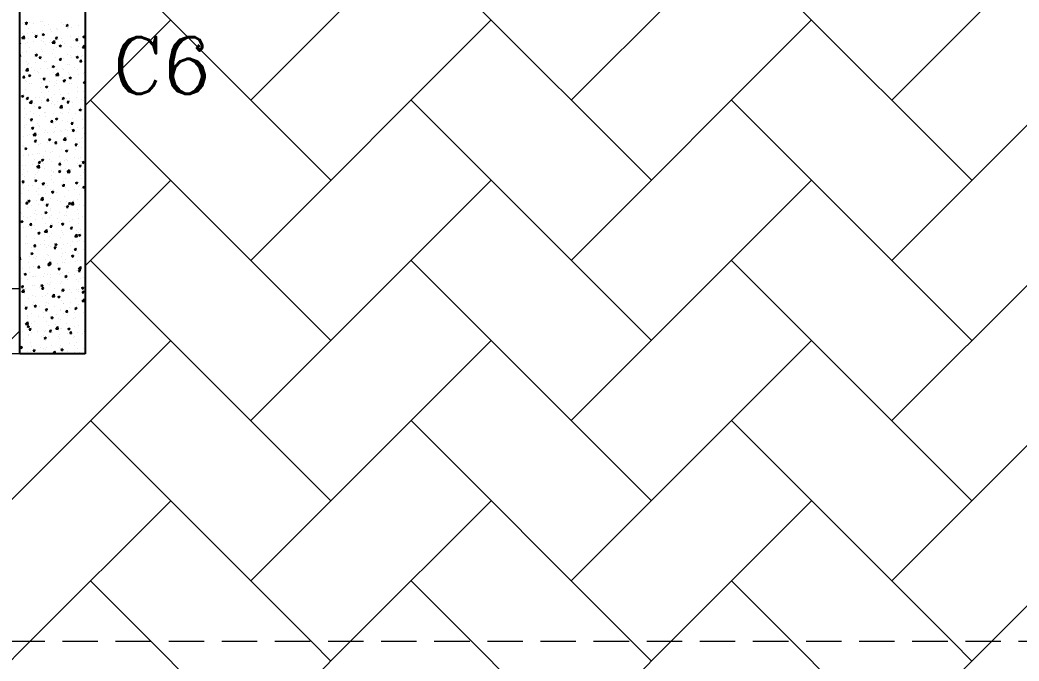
# Model space of a CAD drawing. Header units: millimetres. Extents: x 331487 to 517269, y 198509 to 399936.
# Drawn here: x 404770 to 408297, y 376660 to 378923 of the extents above; entities that cross this region are included whole.
import ezdxf

# ---------------------------------------------------------------- set-up
doc = ezdxf.new("R2010")
doc.units = ezdxf.units.MM
doc.header["$MEASUREMENT"] = 0
doc.linetypes.add('DASHED2', pattern=[0.375, 0.25, -0.125])
doc.layers.add('BEAM', color=1, linetype='Continuous', lineweight=5)
doc.layers.add('COLUMN', color=6, linetype='Continuous')
doc.styles.add('RC', font='romanc.shx', dxfattribs={"height": 200})

msp = doc.modelspace()

# ---------------------------------------------------------------- linework, layer by layer
at = {"layer": 'BEAM', "color": 253, "linetype": 'Continuous', "ltscale": 750}
for p, q in [((405867.7, 378357), (405135.7, 379089)), ((405584.9, 378639.8), (406034.1, 379089)), ((406999.1, 378357), (406267.1, 379089)), ((406716.3, 378639.8), (407165.5, 379089)), ((408130.5, 378357), (407398.4, 379089)), ((407847.6, 378639.8), (408296.8, 379089)), ((405000.1, 378620.7), (405302.1, 378922.7)), ((405584.9, 378074.1), (406433.4, 378922.7)), ((406716.3, 378074.1), (407564.8, 378922.7)), ((407847.6, 378074.1), (408696.2, 378922.7)), ((405867.7, 377791.3), (405019.2, 378639.8)), ((406999.1, 377791.3), (406150.6, 378639.8)), ((408130.5, 377791.3), (407282, 378639.8)), ((405000.1, 378055.1), (405302.1, 378357)), ((405584.9, 377508.5), (406433.4, 378357)), ((406716.3, 377508.5), (407564.8, 378357)), ((407847.6, 377508.5), (408696.2, 378357)), ((405867.7, 377225.6), (405019.2, 378074.1)), ((406999.1, 377225.6), (406150.6, 378074.1)), ((408130.5, 377225.6), (407282, 378074.1)), ((404688.8, 377743.8), (404770.1, 377825.1)), ((404465.1, 376954.4), (405302.1, 377791.3)), ((405584.9, 376942.8), (406433.4, 377791.3)), ((406716.3, 376942.8), (407564.8, 377791.3)), ((407847.6, 376942.8), (408696.2, 377791.3)), ((405799.2, 376728.5), (405019.2, 377508.5)), ((406930.4, 376728.6), (406150.6, 377508.5)), ((408061.6, 376728.8), (407282, 377508.5)), ((404804.8, 376728.3), (405302.1, 377225.6)), ((405936.3, 376728.5), (406433.4, 377225.6)), ((407067.8, 376728.7), (407564.8, 377225.6)), ((408199.4, 376728.8), (408696.2, 377225.6)), ((405233.6, 376728.4), (405019.2, 376942.8)), ((406364.8, 376728.6), (406150.6, 376942.8)), ((407496, 376728.7), (407282, 376942.8)), ((404504.7, 376428.3), (404804.8, 376728.3)), ((405533.6, 376428.4), (405233.6, 376728.4)), ((405636.3, 376428.4), (405936.3, 376728.5)), ((405867.7, 376659.9), (405799.2, 376728.5)), ((406664.8, 376428.6), (406364.8, 376728.6)), ((406767.8, 376428.6), (407067.8, 376728.7)), ((406999.1, 376659.9), (406930.4, 376728.6)), ((407796, 376428.8), (407496, 376728.7)), ((407899.3, 376428.8), (408199.4, 376728.8)), ((408130.5, 376659.9), (408061.6, 376728.8))]:
    msp.add_line(p, q, dxfattribs=at)
at = {"layer": 'BEAM'}
msp.add_line((404770.1, 377974), (400220.1, 377974), dxfattribs=at)
at = {"layer": 'BEAM', "linetype": 'DASHED2', "ltscale": 500}
for p, q in [((404770.1, 377744), (404465.1, 377743.1)), ((411045.1, 376729.2), (404465.1, 376728.3))]:
    msp.add_line(p, q, dxfattribs=at)
at = {"layer": 'COLUMN'}
for p, q in [((404770.1, 377744), (404770.1, 379244)), ((405000.1, 379244), (405000.1, 377744)), ((405000.1, 377744), (404770.1, 377744))]:
    msp.add_line(p, q, dxfattribs=at)
at = {"layer": 'COLUMN', "color": 2, "linetype": 'Continuous'}
for p, q in [((404788.9, 378911.8), (404795.9, 378914.4)), ((404788.9, 378911.8), (404793.9, 378908.4)), ((404793.9, 378908.4), (404795.9, 378914.4)), ((404803.7, 378913.6), (404803.7, 378913.6)), ((404841.5, 378918.6), (404841.5, 378918.6)), ((404850, 378917.1), (404850, 378917.1)), ((404915.3, 378913.7), (404915.3, 378913.7)), ((404778.6, 378910.3), (404778.6, 378910.3)), ((404796.8, 378876.3), (404796.8, 378876.3)), ((404798, 378909.6), (404798, 378909.6)), ((404798.7, 378893.7), (404798.7, 378893.7)), ((404815.2, 378879.1), (404815.2, 378879.1)), ((404818, 378909.9), (404818, 378909.9)), ((404848.8, 378883.8), (404848.8, 378883.8)), ((404857, 378903.7), (404857, 378903.7)), ((404871.4, 378907.6), (404871.4, 378907.6)), ((404878.4, 378887.4), (404878.4, 378887.4)), ((404880.9, 378881.8), (404880.9, 378881.8)), ((404900.1, 378890.9), (404900.1, 378890.9)), ((404903.4, 378890.7), (404903.4, 378890.7)), ((404924.8, 378905.4), (404924.8, 378905.4)), ((404932.6, 378903.7), (404939.7, 378906.4)), ((404932.6, 378903.7), (404937.6, 378900.4)), ((404937.6, 378900.4), (404939.6, 378906.4)), ((404939.2, 378891.8), (404939.2, 378891.8)), ((404941.3, 378895.7), (404941.3, 378895.7)), ((404950.6, 378897.3), (404950.6, 378897.3)), ((404978.1, 378903.1), (404978.1, 378903.1)), ((404997.6, 378901.8), (404997.6, 378901.8)), ((404770.1, 378841.4), (404771.6, 378841.9)), ((404770.1, 378837.5), (404771.6, 378841.9)), ((404777.1, 378858.5), (404784.9, 378866.6)), ((404777.1, 378858.4), (404786, 378857.1)), ((404777.4, 378874.1), (404777.4, 378874.1)), ((404786, 378857.1), (404784.9, 378866.6)), ((404795.6, 378843.1), (404795.6, 378843.1)), ((404798.5, 378858.8), (404798.5, 378858.8)), ((404819.6, 378845.3), (404819.6, 378845.3)), ((404822.6, 378871.8), (404822.6, 378871.8)), ((404823.6, 378863.7), (404828.5, 378869.5)), ((404823.6, 378863.7), (404829.6, 378863.2)), ((404829.6, 378863.2), (404828.5, 378869.5)), ((404847.6, 378850.6), (404847.6, 378850.6)), ((404848.6, 378871.5), (404855.6, 378874.2)), ((404848.6, 378871.5), (404853.6, 378868.1)), ((404851.9, 378856.5), (404851.9, 378856.5)), ((404852.1, 378848), (404852.1, 378848)), ((404853.6, 378868.1), (404855.6, 378874.2)), ((404873, 378843.1), (404873, 378843.1)), ((404877.1, 378851.3), (404877.1, 378851.3)), ((404883.8, 378841.9), (404892.7, 378840.5)), ((404883.9, 378841.9), (404891.6, 378850)), ((404892.7, 378840.5), (404891.6, 378850)), ((404895.4, 378857.4), (404900.2, 378863.2)), ((404895.4, 378857.4), (404901.3, 378856.9)), ((404898.9, 378857.6), (404898.9, 378857.6)), ((404901.3, 378856.9), (404900.2, 378863.2)), ((404905.3, 378854.3), (404905.3, 378854.3)), ((404915, 378856.3), (404915, 378856.3)), ((404919.1, 378846.8), (404919.1, 378846.8)), ((404926.4, 378840.8), (404926.4, 378840.8)), ((404949.4, 378864), (404949.4, 378864)), ((404958.7, 378852), (404958.7, 378852)), ((404967.1, 378851.2), (404971.9, 378856.9)), ((404967.1, 378851.2), (404973.1, 378850.6)), ((404973.1, 378850.6), (404971.9, 378856.9)), ((404977.4, 378856.8), (404977.4, 378856.8)), ((404978.2, 378864.6), (404978.2, 378864.6)), ((404992.3, 378863.5), (404999.3, 378866.2)), ((404992.3, 378863.5), (404997.3, 378860.1)), ((404997.3, 378860.1), (404999.3, 378866.2)), ((404778.6, 378807.9), (404778.6, 378807.9)), ((404788.9, 378839.7), (404788.9, 378839.7)), ((404794.4, 378809.8), (404794.4, 378809.8)), ((404802.5, 378826.7), (404802.5, 378826.7)), ((404825.8, 378808.6), (404825.8, 378808.6)), ((404832, 378805.7), (404832, 378805.7)), ((404846.3, 378817.3), (404846.3, 378817.3)), ((404850.8, 378811.9), (404850.8, 378811.9)), ((404860.8, 378836.8), (404860.8, 378836.8)), ((404888.7, 378816.8), (404888.7, 378816.8)), ((404897.7, 378824.3), (404897.7, 378824.3)), ((404908.3, 378831.2), (404915.3, 378833.9)), ((404908.3, 378831.2), (404913.3, 378827.9)), ((404913.3, 378827.9), (404915.3, 378833.9)), ((404948.2, 378830.7), (404948.2, 378830.7)), ((404951.8, 378825.2), (404951.8, 378825.2)), ((404976.9, 378828.5), (404976.9, 378828.5)), ((404979.8, 378838.6), (404979.8, 378838.6)), ((404990.6, 378825.4), (404998.4, 378833.5)), ((404990.6, 378825.3), (404999.5, 378824)), ((404999.5, 378824), (404998.3, 378833.5)), ((404998.9, 378804.9), (404998.9, 378804.9)), ((405000.1, 378838.2), (405000.1, 378838.2)), ((404770.1, 378799.9), (404770.6, 378800.5)), ((404770.1, 378794.4), (404771.8, 378794.2)), ((404771.8, 378794.2), (404770.6, 378800.5)), ((404793.2, 378776.5), (404793.2, 378776.5)), ((404824.3, 378799), (404831.3, 378801.7)), ((404824.3, 378799), (404829.3, 378795.6)), ((404824.5, 378772.4), (404824.5, 378772.4)), ((404829.3, 378795.6), (404831.3, 378801.7)), ((404837.5, 378788.5), (404842.3, 378794.2)), ((404837.5, 378788.5), (404843.5, 378788)), ((404843.5, 378788), (404842.3, 378794.2)), ((404845.1, 378784), (404845.1, 378784)), ((404856.7, 378777.1), (404856.7, 378777.1)), ((404862.4, 378777.4), (404862.4, 378777.4)), ((404885.4, 378803.4), (404885.4, 378803.4)), ((404896.5, 378791), (404896.5, 378791)), ((404909.2, 378782.2), (404914.1, 378788)), ((404909.2, 378782.2), (404915.2, 378781.7)), ((404915.2, 378781.7), (404914.1, 378788)), ((404915, 378787.1), (404915, 378787.1)), ((404925.5, 378785.7), (404925.5, 378785.7)), ((404938.8, 378801.2), (404938.8, 378801.2)), ((404947, 378797.4), (404947, 378797.4)), ((404950.6, 378789), (404950.6, 378789)), ((404968, 378791), (404975, 378793.7)), ((404968, 378791), (404973, 378787.6)), ((404973, 378787.6), (404975, 378793.7)), ((404973.3, 378797.1), (404973.3, 378797.1)), ((404981, 378775.9), (404985.8, 378781.7)), ((404981, 378775.9), (404986.9, 378775.4)), ((404986.9, 378775.4), (404985.8, 378781.7)), ((404988.4, 378794), (404988.4, 378794)), ((404992.2, 378798.9), (404992.2, 378798.9)), ((404997.3, 378775.2), (404997.3, 378775.2)), ((404997.7, 378771.6), (404997.7, 378771.6)), ((404780.2, 378743.4), (404780.2, 378743.4)), ((404790.4, 378744.5), (404798.2, 378752.6)), ((404790.4, 378744.5), (404799.3, 378743.1)), ((404792, 378743.2), (404792, 378743.2)), ((404799.3, 378743.1), (404798.2, 378752.6)), ((404798.4, 378767.1), (404798.4, 378767.1)), ((404799.5, 378769.1), (404799.5, 378769.1)), ((404812.5, 378754.6), (404812.5, 378754.6)), ((404822.3, 378745.1), (404822.3, 378745.1)), ((404833.6, 378741.2), (404833.6, 378741.2)), ((404836.1, 378738), (404836.1, 378738)), ((404843.9, 378750.7), (404843.9, 378750.7)), ((404865.9, 378752.3), (404865.9, 378752.3)), ((404880.6, 378755.1), (404880.6, 378755.1)), ((404884, 378758.7), (404891, 378761.4)), ((404884, 378758.7), (404889, 378755.4)), ((404887, 378738.9), (404887, 378738.9)), ((404889, 378755.4), (404891, 378761.4)), ((404895.2, 378757.7), (404895.2, 378757.7)), ((404897.1, 378727.9), (404904.9, 378736.1)), ((404899.2, 378746.3), (404899.2, 378746.3)), ((404906, 378726.6), (404904.9, 378736.1)), ((404919.3, 378750.1), (404919.3, 378750.1)), ((404924.3, 378749.6), (404924.3, 378749.6)), ((404939, 378765.1), (404939, 378765.1)), ((404940.4, 378736.6), (404940.4, 378736.6)), ((404945.8, 378764.1), (404945.8, 378764.1)), ((404962.1, 378754.6), (404962.1, 378754.6)), ((404972.7, 378747.8), (404972.7, 378747.8)), ((404993.8, 378734.4), (404993.8, 378734.4)), ((404996.5, 378738.3), (404996.5, 378738.3)), ((404773.2, 378729.7), (404773.2, 378729.7)), ((404779.7, 378719.6), (404784.5, 378725.3)), ((404779.7, 378719.6), (404785.6, 378719)), ((404785.6, 378719), (404784.5, 378725.3)), ((404790.8, 378709.9), (404790.8, 378709.9)), ((404792.6, 378703.8), (404792.6, 378703.8)), ((404798.2, 378733), (404798.2, 378733)), ((404800, 378726.5), (404807, 378729.2)), ((404800, 378726.5), (404804.9, 378723.1)), ((404802.2, 378700.1), (404802.2, 378700.1)), ((404804.9, 378723.1), (404807, 378729.2)), ((404842.7, 378717.4), (404842.7, 378717.4)), ((404846, 378701.5), (404846, 378701.5)), ((404851.4, 378713.3), (404856.2, 378719)), ((404851.4, 378713.3), (404857.4, 378712.8)), ((404857.4, 378712.7), (404856.2, 378719)), ((404860.5, 378710.1), (404860.5, 378710.1)), ((404872.9, 378706.8), (404872.9, 378706.8)), ((404894, 378724.4), (404894, 378724.4)), ((404897.1, 378727.9), (404906, 378726.6)), ((404898, 378710.1), (404898, 378710.1)), ((404899.4, 378699.3), (404899.4, 378699.3)), ((404918.8, 378720.1), (404918.8, 378720.1)), ((404923.1, 378707), (404927.9, 378712.7)), ((404923.1, 378707), (404929.1, 378706.5)), ((404929.1, 378706.5), (404927.9, 378712.7)), ((404935.8, 378715.1), (404935.8, 378715.1)), ((404943.7, 378718.5), (404950.7, 378721.1)), ((404943.7, 378718.5), (404948.7, 378715.1)), ((404944.5, 378730.8), (404944.5, 378730.8)), ((404948.6, 378715.1), (404950.7, 378721.1)), ((404977.1, 378730.1), (404977.1, 378730.1)), ((404994.8, 378700.7), (404999.7, 378706.5)), ((404994.8, 378700.7), (405000.1, 378700.3)), ((404995.3, 378705), (404995.3, 378705)), ((404999, 378723.4), (404999, 378723.4)), ((405000.1, 378703.9), (404999.7, 378706.5)), ((404771.9, 378693.5), (404771.9, 378693.5)), ((404789.5, 378676.6), (404789.5, 378676.6)), ((404809.8, 378698.5), (404809.8, 378698.5)), ((404841.5, 378684.1), (404841.5, 378684.1)), ((404846.6, 378667.4), (404846.6, 378667.4)), ((404859.7, 378686.2), (404866.7, 378688.9)), ((404859.7, 378686.2), (404864.6, 378682.8)), ((404864.6, 378682.8), (404866.7, 378688.9)), ((404871.7, 378670.7), (404871.7, 378670.7)), ((404892.8, 378691.1), (404892.8, 378691.1)), ((404909.5, 378675.7), (404909.5, 378675.7)), ((404942.1, 378664.3), (404942.1, 378664.3)), ((404943.3, 378697.5), (404943.3, 378697.5)), ((404952.8, 378697), (404952.8, 378697)), ((404972.7, 378684), (404972.7, 378684)), ((404973, 378670.5), (404973, 378670.5)), ((404994.1, 378671.8), (404994.1, 378671.8)), ((404997.7, 378687.3), (404997.7, 378687.3)), ((404773.2, 378652.7), (404773.2, 378652.7)), ((404775.6, 378654), (404782.6, 378656.6)), ((404775.6, 378654), (404780.6, 378650.6)), ((404780.6, 378650.6), (404782.6, 378656.6)), ((404783.5, 378659.1), (404783.5, 378659.1)), ((404788.3, 378643.3), (404788.3, 378643.3)), ((404793.5, 378644.3), (404798.4, 378650.1)), ((404793.5, 378644.3), (404799.5, 378643.8)), ((404794.3, 378639.2), (404794.3, 378639.2)), ((404798.1, 378640.5), (404798.1, 378640.5)), ((404799.5, 378643.8), (404798.4, 378650.1)), ((404803.6, 378630.5), (404811.4, 378638.7)), ((404803.6, 378630.5), (404812.5, 378629.1)), ((404812.5, 378629.1), (404811.4, 378638.6)), ((404826.6, 378650.4), (404826.6, 378650.4)), ((404840.3, 378650.8), (404840.3, 378650.8)), ((404845.3, 378631.2), (404845.3, 378631.2)), ((404847.6, 378637), (404847.6, 378637)), ((404856.4, 378650.5), (404856.4, 378650.5)), ((404865.3, 378638.1), (404870.1, 378643.8)), ((404865.3, 378638.1), (404871.2, 378637.5)), ((404871.2, 378637.5), (404870.1, 378643.8)), ((404879.9, 378648.2), (404879.9, 378648.2)), ((404880.3, 378628.5), (404880.3, 378628.5)), ((404883.2, 378636.2), (404883.2, 378636.2)), ((404891.6, 378657.9), (404891.6, 378657.9)), ((404901, 378634.7), (404901, 378634.7)), ((404914.7, 378660.5), (404914.7, 378660.5)), ((404919.3, 378645.9), (404926.3, 378648.6)), ((404919.3, 378645.9), (404924.3, 378642.6)), ((404924.3, 378642.6), (404926.3, 378648.6)), ((404933.3, 378645.9), (404933.3, 378645.9)), ((404937, 378631.8), (404941.8, 378637.5)), ((404937, 378631.8), (404943, 378631.3)), ((404938.7, 378638.5), (404938.7, 378638.5)), ((404940.9, 378631), (404940.9, 378631)), ((404943, 378631.3), (404941.8, 378637.5)), ((404946.4, 378644.6), (404946.4, 378644.6)), ((404954.4, 378632.5), (404954.4, 378632.5)), ((404971.4, 378647.8), (404971.4, 378647.8)), ((404986.7, 378643.6), (404986.7, 378643.6)), ((404992.8, 378638.5), (404992.8, 378638.5)), ((404997, 378648.5), (404997, 378648.5)), ((404787.1, 378610), (404787.1, 378610)), ((404806.7, 378599.6), (404806.7, 378599.6)), ((404820.3, 378628), (404820.3, 378628)), ((404822, 378618.5), (404822, 378618.5)), ((404835.3, 378613.7), (404842.3, 378616.4)), ((404835.3, 378613.7), (404840.3, 378610.3)), ((404839, 378617.5), (404839, 378617.5)), ((404840.3, 378610.3), (404842.3, 378616.4)), ((404856.9, 378596.8), (404856.9, 378596.8)), ((404860, 378597.3), (404860, 378597.3)), ((404890.4, 378624.6), (404890.4, 378624.6)), ((404910.4, 378614), (404918.2, 378622.1)), ((404910.4, 378614), (404919.2, 378612.6)), ((404913.4, 378595.1), (404913.4, 378595.1)), ((404919.2, 378612.6), (404918.1, 378622.1)), ((404918.5, 378593.5), (404918.5, 378593.5)), ((404920.1, 378605.1), (404920.1, 378605.1)), ((404939.7, 378597.7), (404939.7, 378597.7)), ((404945.1, 378608.4), (404945.1, 378608.4)), ((404976.9, 378603.5), (404976.9, 378603.5)), ((404979, 378605.7), (404986, 378608.4)), ((404979, 378605.7), (404984, 378602.3)), ((404983, 378613.4), (404983, 378613.4)), ((404984, 378602.3), (404986, 378608.4)), ((404991.6, 378605.2), (404991.6, 378605.2)), ((404785.9, 378576.7), (404785.9, 378576.7)), ((404794, 378588.5), (404794, 378588.5)), ((404801.9, 378573.5), (404801.9, 378573.5)), ((404807.4, 378569.1), (404812.2, 378574.9)), ((404807.4, 378569.1), (404813.4, 378568.6)), ((404813.4, 378568.6), (404812.2, 378574.9)), ((404819, 378591.8), (404819, 378591.8)), ((404837.8, 378584.2), (404837.8, 378584.2)), ((404860.2, 378583.5), (404860.2, 378583.5)), ((404879.1, 378562.8), (404884, 378568.6)), ((404879.1, 378562.8), (404885.1, 378562.3)), ((404885.1, 378562.3), (404884, 378568.6)), ((404888, 378558), (404888, 378558)), ((404889.2, 378591.3), (404889.2, 378591.3)), ((404893.8, 378565.7), (404893.8, 378565.7)), ((404895, 378573.4), (404902, 378576.1)), ((404895, 378573.4), (404900, 378570.1)), ((404900, 378570.1), (404902, 378576.1)), ((404918.8, 378569), (404918.8, 378569)), ((404938.5, 378564.4), (404938.5, 378564.4)), ((404950.9, 378556.6), (404955.7, 378562.3)), ((404956.8, 378556), (404955.7, 378562.3)), ((404956.7, 378573.9), (404956.7, 378573.9)), ((404966.8, 378592.8), (404966.8, 378592.8)), ((404990.4, 378571.9), (404990.4, 378571.9)), ((404784.7, 378543.4), (404784.7, 378543.4)), ((404787.2, 378548.5), (404787.2, 378548.5)), ((404792.7, 378552.4), (404792.7, 378552.4)), ((404808.3, 378535), (404808.3, 378535)), ((404811, 378541.2), (404818, 378543.9)), ((404811, 378541.2), (404816, 378537.8)), ((404816, 378537.8), (404818, 378543.9)), ((404816.9, 378516.6), (404824.7, 378524.7)), ((404825.8, 378515.2), (404824.7, 378524.7)), ((404830.6, 378557.4), (404830.6, 378557.4)), ((404836.6, 378550.9), (404836.6, 378550.9)), ((404840.6, 378546.2), (404840.6, 378546.2)), ((404856.1, 378523.8), (404856.1, 378523.8)), ((404861.6, 378532.8), (404861.6, 378532.8)), ((404867.5, 378526.2), (404867.5, 378526.2)), ((404886.7, 378524.7), (404886.7, 378524.7)), ((404892.5, 378529.5), (404892.5, 378529.5)), ((404893.9, 378544), (404893.9, 378544)), ((404914.4, 378533.8), (404914.4, 378533.8)), ((404915, 378530.5), (404915, 378530.5)), ((404930.4, 378534.5), (404930.4, 378534.5)), ((404937.2, 378531.1), (404937.2, 378531.1)), ((404947.3, 378541.7), (404947.3, 378541.7)), ((404950.9, 378556.6), (404956.8, 378556)), ((404954.7, 378533.2), (404961.7, 378535.9)), ((404954.7, 378533.2), (404959.7, 378529.8)), ((404959.7, 378529.8), (404961.7, 378535.9)), ((404968.4, 378528.3), (404968.4, 378528.3)), ((404972.7, 378543.9), (404972.7, 378543.9)), ((404989.2, 378538.6), (404989.2, 378538.6)), ((404993.5, 378542.8), (404993.5, 378542.8)), ((404783.5, 378510.2), (404783.5, 378510.2)), ((404797.8, 378513.8), (404797.8, 378513.8)), ((404804.3, 378517.9), (404804.3, 378517.9)), ((404816.9, 378516.6), (404825.8, 378515.2)), ((404820.7, 378495.4), (404820.7, 378495.4)), ((404821.3, 378493.9), (404826.1, 378499.6)), ((404821.3, 378493.9), (404827.3, 378493.4)), ((404821.7, 378491.9), (404821.7, 378491.9)), ((404827.3, 378493.4), (404826.1, 378499.6)), ((404835.4, 378517.7), (404835.4, 378517.7)), ((404866.2, 378490.1), (404866.2, 378490.1)), ((404870.7, 378500.9), (404877.7, 378503.6)), ((404870.7, 378500.9), (404875.7, 378497.6)), ((404874.1, 378493.1), (404874.1, 378493.1)), ((404875.7, 378497.6), (404877.7, 378503.6)), ((404880, 378501.9), (404880, 378501.9)), ((404885.5, 378491.4), (404885.5, 378491.4)), ((404893, 378487.6), (404897.8, 378493.4)), ((404893, 378487.6), (404899, 378487.1)), ((404899, 378487.1), (404897.8, 378493.4)), ((404904.1, 378495.1), (404904.1, 378495.1)), ((404923.6, 378500), (404931.4, 378508.1)), ((404923.6, 378500), (404932.5, 378498.6)), ((404927.4, 378490.9), (404927.4, 378490.9)), ((404932.5, 378498.6), (404931.4, 378508.1)), ((404936, 378497.8), (404936, 378497.8)), ((404938.4, 378511.9), (404938.4, 378511.9)), ((404967.2, 378503.4), (404967.2, 378503.4)), ((404980.8, 378488.6), (404980.8, 378488.6)), ((404988, 378505.3), (404988, 378505.3)), ((404992.2, 378506.7), (404992.2, 378506.7)), ((404996.7, 378521.9), (404996.7, 378521.9)), ((404778, 378478.5), (404778, 378478.5)), ((404782.2, 378476.9), (404782.2, 378476.9)), ((404786.7, 378468.7), (404793.7, 378471.3)), ((404786.7, 378468.7), (404791.6, 378465.3)), ((404791.6, 378465.3), (404793.7, 378471.3)), ((404834.2, 378484.4), (404834.2, 378484.4)), ((404841.1, 378486.8), (404841.1, 378486.8)), ((404859.9, 378456.9), (404859.9, 378456.9)), ((404877.7, 378455.6), (404877.7, 378455.6)), ((404884.3, 378458.1), (404884.3, 378458.1)), ((404918.2, 378466.9), (404918.2, 378466.9)), ((404930.4, 378460.6), (404937.4, 378463.3)), ((404930.4, 378460.6), (404935.3, 378457.3)), ((404934.8, 378464.5), (404934.8, 378464.5)), ((404935.3, 378457.3), (404937.4, 378463.3)), ((404940.9, 378463.9), (404940.9, 378463.9)), ((404964.7, 378481.3), (404969.6, 378487.1)), ((404964.7, 378481.3), (404970.7, 378480.8)), ((404965.9, 378467.2), (404965.9, 378467.2)), ((404970.7, 378480.8), (404969.6, 378487.1)), ((404976.6, 378476.9), (404976.6, 378476.9)), ((404986.8, 378472), (404986.8, 378472)), ((404781, 378443.6), (404781, 378443.6)), ((404801.2, 378444.3), (404801.2, 378444.3)), ((404801.6, 378446.9), (404801.6, 378446.9)), ((404814.8, 378447.3), (404814.8, 378447.3)), ((404822.3, 378430.9), (404822.3, 378430.9)), ((404831.7, 378417.8), (404831.7, 378417.8)), ((404833, 378451.1), (404833, 378451.1)), ((404835.2, 378418.7), (404840, 378424.4)), ((404835.2, 378418.7), (404841.1, 378418.2)), ((404839.9, 378450.6), (404839.9, 378450.6)), ((404841.1, 378418.1), (404840, 378424.4)), ((404846.4, 378428.4), (404853.4, 378431.1)), ((404846.4, 378428.4), (404851.3, 378425)), ((404851.3, 378425), (404853.3, 378431.1)), ((404854.6, 378442), (404854.6, 378442)), ((404875.7, 378428.6), (404875.7, 378428.6)), ((404883.1, 378424.8), (404883.1, 378424.8)), ((404906.9, 378412.4), (404911.7, 378418.1)), ((404908, 378439.8), (404908, 378439.8)), ((404912.9, 378411.9), (404911.7, 378418.1)), ((404914.6, 378424.5), (404914.6, 378424.5)), ((404929, 378426.3), (404929, 378426.3)), ((404933.6, 378431.2), (404933.6, 378431.2)), ((404939.6, 378427.8), (404939.6, 378427.8)), ((404961.3, 378437.5), (404961.3, 378437.5)), ((404972.4, 378417.2), (404972.4, 378417.2)), ((404977.5, 378432.8), (404977.5, 378432.8)), ((404982.4, 378424.1), (404982.4, 378424.1)), ((404985.5, 378438.7), (404985.5, 378438.7)), ((404990.1, 378420.4), (404997.1, 378423.1)), ((404990.1, 378420.4), (404995, 378417)), ((404995, 378417), (404997.1, 378423.1)), ((404779.8, 378410.3), (404779.8, 378410.3)), ((404781.3, 378393.5), (404781.3, 378393.5)), ((404788.5, 378407.9), (404788.5, 378407.9)), ((404797.5, 378387.2), (404797.5, 378387.2)), ((404813.6, 378411.2), (404813.6, 378411.2)), ((404830.1, 378402.6), (404839, 378401.2)), ((404830.2, 378402.6), (404837.9, 378410.7)), ((404830.5, 378384.5), (404830.5, 378384.5)), ((404834.7, 378391.2), (404834.7, 378391.2)), ((404839, 378401.2), (404837.9, 378410.7)), ((404851.4, 378416.2), (404851.4, 378416.2)), ((404855.8, 378397.2), (404855.8, 378397.2)), ((404881.9, 378391.5), (404881.9, 378391.5)), ((404888.1, 378388.9), (404888.1, 378388.9)), ((404888.3, 378385.1), (404888.3, 378385.1)), ((404906, 378388.1), (404913, 378390.8)), ((404906, 378388.1), (404911, 378384.8)), ((404906.9, 378412.4), (404912.9, 378411.9)), ((404911, 378384.8), (404913, 378390.8)), ((404913.3, 378388.4), (404913.3, 378388.4)), ((404914.1, 378407.2), (404914.1, 378407.2)), ((404932.4, 378397.9), (404932.4, 378397.9)), ((404936.9, 378386.1), (404944.7, 378394.2)), ((404936.9, 378386), (404945.8, 378384.7)), ((404938.1, 378385.3), (404938.1, 378385.3)), ((404941.4, 378386.7), (404941.4, 378386.7)), ((404945.8, 378384.7), (404944.7, 378394.2)), ((404951.2, 378393.3), (404951.2, 378393.3)), ((404978.6, 378406.1), (404983.4, 378411.9)), ((404978.6, 378406.1), (404984.6, 378405.6)), ((404984.6, 378405.6), (404983.4, 378411.9)), ((404984.3, 378405.4), (404984.3, 378405.4)), ((404994.8, 378384.4), (404994.8, 378384.4)), ((404996.4, 378395.3), (404996.4, 378395.3)), ((404777.3, 378349.7), (404782.1, 378355.5)), ((404777.3, 378349.7), (404783.3, 378349.2)), ((404778.6, 378377), (404778.6, 378377)), ((404783.3, 378349.2), (404782.1, 378355.5)), ((404787.3, 378371.8), (404787.3, 378371.8)), ((404821.4, 378365.2), (404821.4, 378365.2)), ((404822, 378355.9), (404829, 378358.6)), ((404822, 378355.9), (404827, 378352.5)), ((404825.1, 378376.7), (404825.1, 378376.7)), ((404827, 378352.5), (404829, 378358.6)), ((404829.3, 378351.2), (404829.3, 378351.2)), ((404849, 378343.5), (404853.9, 378349.2)), ((404855, 378342.9), (404853.9, 378349.2)), ((404879.8, 378375.2), (404879.8, 378375.2)), ((404880.7, 378358.3), (404880.7, 378358.3)), ((404887, 378348.9), (404887, 378348.9)), ((404924.9, 378353.9), (404924.9, 378353.9)), ((404931.2, 378364.7), (404931.2, 378364.7)), ((404965.7, 378347.9), (404972.7, 378350.6)), ((404965.7, 378347.9), (404970.7, 378344.5)), ((404970.7, 378344.5), (404972.7, 378350.6)), ((404976.3, 378350.3), (404976.3, 378350.3)), ((404983.1, 378372.2), (404983.1, 378372.2)), ((404988, 378362.2), (404988, 378362.2)), ((404777.4, 378343.7), (404777.4, 378343.7)), ((404782.9, 378328.9), (404782.9, 378328.9)), ((404798.8, 378337.3), (404798.8, 378337.3)), ((404801.3, 378320.2), (404801.3, 378320.2)), ((404815.2, 378340.1), (404815.2, 378340.1)), ((404828.1, 378317.9), (404828.1, 378317.9)), ((404836.3, 378326.7), (404836.3, 378326.7)), ((404849, 378343.5), (404855, 378342.9)), ((404859.6, 378330.2), (404859.6, 378330.2)), ((404862, 378345.6), (404862, 378345.6)), ((404868.6, 378337.8), (404868.6, 378337.8)), ((404879.4, 378325), (404879.4, 378325)), ((404881.7, 378315.6), (404888.7, 378318.3)), ((404881.7, 378315.6), (404886.7, 378312.3)), ((404886.7, 378312.3), (404888.7, 378318.3)), ((404889.7, 378324.4), (404889.7, 378324.4)), ((404898.6, 378314.5), (404898.6, 378314.5)), ((404917.9, 378340.3), (404917.9, 378340.3)), ((404920.8, 378337.2), (404925.6, 378342.9)), ((404920.8, 378337.2), (404926.7, 378336.7)), ((404922, 378335.6), (404922, 378335.6)), ((404926.7, 378336.6), (404925.6, 378342.9)), ((404930, 378331.4), (404930, 378331.4)), ((404943.1, 378322.2), (404943.1, 378322.2)), ((404961.7, 378322.8), (404961.7, 378322.8)), ((404975.4, 378333.3), (404975.4, 378333.3)), ((404981.9, 378338.9), (404981.9, 378338.9)), ((404986.8, 378326.1), (404986.8, 378326.1)), ((404992.5, 378330.9), (404997.3, 378336.6)), ((404992.5, 378330.9), (404998.5, 378330.4)), ((404996.4, 378319.9), (404996.4, 378319.9)), ((404998.5, 378330.4), (404997.3, 378336.6)), ((404772.5, 378297.9), (404772.5, 378297.9)), ((404774.9, 378277.1), (404774.9, 378277.1)), ((404776.2, 378310.4), (404776.2, 378310.4)), ((404791.2, 378274.5), (404796, 378280.3)), ((404795.3, 378289.3), (404795.3, 378289.3)), ((404797.2, 378274), (404796, 378280.2)), ((404797.7, 378283.4), (404804.7, 378286.1)), ((404797.7, 378283.4), (404802.7, 378280)), ((404802.7, 378280), (404804.7, 378286.1)), ((404826.9, 378284.6), (404826.9, 378284.6)), ((404835.7, 378306.2), (404835.7, 378306.2)), ((404843.4, 378288.6), (404851.2, 378296.8)), ((404843.4, 378288.6), (404852.3, 378287.2)), ((404848.7, 378287), (404848.7, 378287)), ((404852.3, 378287.2), (404851.2, 378296.7)), ((404860.7, 378309.5), (404860.7, 378309.5)), ((404878.2, 378291.7), (404878.2, 378291.7)), ((404902.1, 378284.8), (404902.1, 378284.8)), ((404913.8, 378280.6), (404913.8, 378280.6)), ((404928.7, 378298.1), (404928.7, 378298.1)), ((404935.4, 378283.3), (404935.4, 378283.3)), ((404941.4, 378275.4), (404948.4, 378278)), ((404946.4, 378272), (404948.4, 378278)), ((404950.1, 378272.1), (404957.9, 378280.2)), ((404955.5, 378282.5), (404955.5, 378282.5)), ((404959, 378270.7), (404957.9, 378280.2)), ((404960.5, 378286.6), (404960.5, 378286.6)), ((404972.1, 378290.6), (404972.1, 378290.6)), ((404980.7, 378305.6), (404980.7, 378305.6)), ((404998.3, 378291.6), (404998.3, 378291.6)), ((404773.7, 378243.8), (404773.7, 378243.8)), ((404791.2, 378274.5), (404797.2, 378274)), ((404797.2, 378260.6), (404797.2, 378260.6)), ((404809.4, 378266.7), (404809.4, 378266.7)), ((404825.7, 378251.3), (404825.7, 378251.3)), ((404834.4, 378270), (404834.4, 378270)), ((404855.5, 378270.6), (404855.5, 378270.6)), ((404857.4, 378243.1), (404864.4, 378245.8)), ((404857.4, 378243.1), (404862.4, 378239.7)), ((404862.3, 378239.7), (404864.4, 378245.8)), ((404862.9, 378268.2), (404867.7, 378274)), ((404862.9, 378268.2), (404868.9, 378267.7)), ((404868.9, 378267.7), (404867.7, 378274)), ((404872.3, 378275), (404872.3, 378275)), ((404877, 378258.4), (404877, 378258.4)), ((404879.5, 378248.6), (404879.5, 378248.6)), ((404909.1, 378243.9), (404909.1, 378243.9)), ((404927.5, 378264.8), (404927.5, 378264.8)), ((404934.2, 378247.2), (404934.2, 378247.2)), ((404934.6, 378262), (404939.5, 378267.7)), ((404934.6, 378262), (404940.6, 378261.4)), ((404937.8, 378258.6), (404937.8, 378258.6)), ((404940.6, 378261.4), (404939.5, 378267.7)), ((404941.4, 378275.4), (404946.4, 378272)), ((404950.1, 378272.1), (404959, 378270.7)), ((404972, 378252.2), (404972, 378252.2)), ((404979.5, 378272.3), (404979.5, 378272.3)), ((404996.1, 378268.6), (404996.1, 378268.6)), ((404772.5, 378210.6), (404772.5, 378210.6)), ((404773.4, 378210.9), (404780.4, 378213.5)), ((404773.4, 378210.9), (404778.3, 378207.5)), ((404775.8, 378238.2), (404775.8, 378238.2)), ((404778.3, 378207.5), (404780.4, 378213.5)), ((404783.1, 378227.3), (404783.1, 378227.3)), ((404796.9, 378224.7), (404796.9, 378224.7)), ((404808.1, 378230.6), (404808.1, 378230.6)), ((404821.1, 378238.6), (404821.1, 378238.6)), ((404824.4, 378218.1), (404824.4, 378218.1)), ((404829.2, 378235.9), (404829.2, 378235.9)), ((404846, 378235.6), (404846, 378235.6)), ((404850.3, 378222.5), (404850.3, 378222.5)), ((404875.8, 378225.1), (404875.8, 378225.1)), ((404882.6, 378233.7), (404882.6, 378233.7)), ((404903.7, 378220.2), (404903.7, 378220.2)), ((404907.8, 378207.7), (404907.8, 378207.7)), ((404917.1, 378202.8), (404924.1, 378205.5)), ((404917.6, 378213.6), (404917.6, 378213.6)), ((404922, 378199.5), (404924.1, 378205.5)), ((404926.3, 378231.5), (404926.3, 378231.5)), ((404936, 378231.4), (404936, 378231.4)), ((404945.7, 378212.7), (404945.7, 378212.7)), ((404957.1, 378218), (404957.1, 378218)), ((404976, 378223.6), (404976, 378223.6)), ((404977, 378205.7), (404977, 378205.7)), ((404978.2, 378239), (404978.2, 378239)), ((404989.4, 378229.2), (404989.4, 378229.2)), ((404771.3, 378177.3), (404771.3, 378177.3)), ((404781.8, 378191.1), (404781.8, 378191.1)), ((404801, 378193.6), (404801, 378193.6)), ((404805.1, 378199.3), (404809.9, 378205)), ((404805.1, 378199.3), (404811, 378198.8)), ((404809.3, 378185.1), (404809.3, 378185.1)), ((404811, 378198.8), (404809.9, 378205)), ((404819.7, 378196.1), (404819.7, 378196.1)), ((404823.2, 378184.8), (404823.2, 378184.8)), ((404833, 378170.6), (404840, 378173.3)), ((404833, 378170.6), (404838, 378167.2)), ((404838, 378167.2), (404840, 378173.3)), ((404856.7, 378174.7), (404864.5, 378182.8)), ((404856.7, 378174.7), (404865.6, 378173.3)), ((404859.3, 378203.6), (404859.3, 378203.6)), ((404862.7, 378182.8), (404862.7, 378182.8)), ((404865.6, 378173.3), (404864.4, 378182.8)), ((404874.6, 378191.8), (404874.6, 378191.8)), ((404876.8, 378193), (404881.6, 378198.8)), ((404876.8, 378193), (404882.8, 378192.5)), ((404882.8, 378192.5), (404881.6, 378198.8)), ((404882.8, 378204.4), (404882.8, 378204.4)), ((404916.1, 378180.6), (404916.1, 378180.6)), ((404917.1, 378202.8), (404922, 378199.5)), ((404919.4, 378173.3), (404919.4, 378173.3)), ((404925.1, 378198.2), (404925.1, 378198.2)), ((404948.5, 378186.7), (404953.3, 378192.5)), ((404948.5, 378186.7), (404954.5, 378186.2)), ((404954.5, 378186.2), (404953.3, 378192.5)), ((404969.5, 378178.3), (404969.5, 378178.3)), ((404975.8, 378172.4), (404975.8, 378172.4)), ((404982.6, 378181.6), (404982.6, 378181.6)), ((404793.4, 378156.7), (404793.4, 378156.7)), ((404822, 378151.5), (404822, 378151.5)), ((404855.2, 378143.9), (404855.2, 378143.9)), ((404856.5, 378165), (404856.5, 378165)), ((404873.4, 378158.5), (404873.4, 378158.5)), ((404881.5, 378168.3), (404881.5, 378168.3)), ((404913.5, 378154), (404913.5, 378154)), ((404923.9, 378164.9), (404923.9, 378164.9)), ((404956.3, 378142.2), (404956.3, 378142.2)), ((404963.4, 378158.1), (404971.2, 378166.2)), ((404963.4, 378158.1), (404972.3, 378156.7)), ((404972.3, 378156.7), (404971.2, 378166.2)), ((404971.8, 378164), (404971.8, 378164)), ((404974.6, 378139.1), (404974.6, 378139.1)), ((404976.8, 378162.6), (404983.8, 378165.3)), ((404976.8, 378162.6), (404981.7, 378159.2)), ((404981.3, 378145.5), (404981.3, 378145.5)), ((404981.7, 378159.2), (404983.8, 378165.3)), ((404995.8, 378142), (404995.8, 378142)), ((404789.9, 378134), (404789.9, 378134)), ((404796.9, 378133.9), (404796.9, 378133.9)), ((404808.7, 378098.1), (404815.7, 378100.8)), ((404810.9, 378120.6), (404810.9, 378120.6)), ((404813.7, 378094.7), (404815.7, 378100.8)), ((404818.9, 378124.1), (404823.8, 378129.8)), ((404818.9, 378124.1), (404824.9, 378123.5)), ((404820.8, 378118.2), (404820.8, 378118.2)), ((404820.8, 378112), (404820.8, 378112)), ((404824.9, 378123.5), (404823.8, 378129.8)), ((404830.2, 378125.6), (404830.2, 378125.6)), ((404843.2, 378131.7), (404843.2, 378131.7)), ((404855.2, 378128.9), (404855.2, 378128.9)), ((404864.3, 378118.3), (404864.3, 378118.3)), ((404872.1, 378125.2), (404872.1, 378125.2)), ((404879.2, 378122), (404879.2, 378122)), ((404890.7, 378117.8), (404895.5, 378123.5)), ((404890.7, 378117.8), (404896.6, 378117.3)), ((404892.7, 378130.3), (404899.7, 378133)), ((404892.7, 378130.3), (404897.7, 378127)), ((404893.1, 378133.8), (404893.1, 378133.8)), ((404896.6, 378117.3), (404895.5, 378123.5)), ((404896.6, 378129.5), (404896.6, 378129.5)), ((404897.7, 378127), (404899.7, 378133)), ((404917.7, 378116), (404917.7, 378116)), ((404922.7, 378131.6), (404922.7, 378131.6)), ((404930, 378102.7), (404930, 378102.7)), ((404937.5, 378132), (404937.5, 378132)), ((404950, 378127.2), (404950, 378127.2)), ((404955, 378106), (404955, 378106)), ((404962.4, 378111.5), (404967.2, 378117.3)), ((404962.4, 378111.5), (404968.4, 378111)), ((404968.4, 378111), (404967.2, 378117.3)), ((404971.1, 378113.8), (404971.1, 378113.8)), ((404973.4, 378105.8), (404973.4, 378105.8)), ((404992.9, 378111), (404992.9, 378111)), ((404770.1, 378084.5), (404771, 378085.4)), ((404770.1, 378076.2), (404772.1, 378075.9)), ((404772.1, 378075.9), (404771, 378085.4)), ((404800.7, 378067), (404800.7, 378067)), ((404803.9, 378086.1), (404803.9, 378086.1)), ((404808.7, 378098.1), (404813.7, 378094.7)), ((404819.6, 378084.9), (404819.6, 378084.9)), ((404823.3, 378080.9), (404823.3, 378080.9)), ((404828.9, 378089.4), (404828.9, 378089.4)), ((404859, 378077), (404859, 378077)), ((404866.8, 378094.4), (404866.8, 378094.4)), ((404869.9, 378060.7), (404877.7, 378068.8)), ((404870.9, 378091.9), (404870.9, 378091.9)), ((404876.7, 378078.6), (404876.7, 378078.6)), ((404878.8, 378059.3), (404877.7, 378068.8)), ((404917.4, 378087), (404917.4, 378087)), ((404920.2, 378065), (404920.2, 378065)), ((404921.4, 378098.3), (404921.4, 378098.3)), ((404928.7, 378066.6), (404928.7, 378066.6)), ((404930.1, 378076.4), (404930.1, 378076.4)), ((404952.4, 378090.1), (404959.4, 378092.8)), ((404952.4, 378090.1), (404957.4, 378086.7)), ((404957.4, 378086.7), (404959.4, 378092.8)), ((404966.6, 378071.6), (404966.6, 378071.6)), ((404972.2, 378072.5), (404972.2, 378072.5)), ((404975.7, 378097), (404975.7, 378097)), ((404983.5, 378074.1), (404983.5, 378074.1)), ((404777.6, 378046.7), (404777.6, 378046.7)), ((404802.6, 378050), (404802.6, 378050)), ((404803.9, 378029.8), (404803.9, 378029.8)), ((404818.4, 378051.6), (404818.4, 378051.6)), ((404832.8, 378048.9), (404837.6, 378054.6)), ((404832.8, 378048.9), (404838.8, 378048.3)), ((404838.8, 378048.3), (404837.6, 378054.6)), ((404840.5, 378055), (404840.5, 378055)), ((404868.4, 378057.8), (404875.4, 378060.5)), ((404868.4, 378057.8), (404873.4, 378054.5)), ((404869.7, 378058.6), (404869.7, 378058.6)), ((404869.9, 378060.7), (404878.8, 378059.3)), ((404873.4, 378054.5), (404875.4, 378060.5)), ((404903.6, 378063.3), (404903.6, 378063.3)), ((404904.5, 378042.6), (404909.4, 378048.3)), ((404904.5, 378042.6), (404910.5, 378042.1)), ((404910.5, 378042), (404909.4, 378048.3)), ((404919, 378031.8), (404919, 378031.8)), ((404940.2, 378032.1), (404940.2, 378032.1)), ((404970.9, 378039.3), (404970.9, 378039.3)), ((404971.5, 378037.3), (404971.5, 378037.3)), ((404976.3, 378036.3), (404981.1, 378042)), ((404976.3, 378036.3), (404982.2, 378035.8)), ((404976.6, 378044.1), (404985.5, 378042.8)), ((404976.7, 378044.2), (404984.4, 378052.3)), ((404982.2, 378035.8), (404981.1, 378042)), ((404985.5, 378042.8), (404984.4, 378052.3)), ((404771.6, 378018.6), (404771.6, 378018.6)), ((404776.3, 378010.5), (404776.3, 378010.5)), ((404784.4, 378025.6), (404791.4, 378028.2)), ((404784.4, 378025.6), (404789.4, 378022.2)), ((404789.4, 378022.2), (404791.4, 378028.2)), ((404796.6, 378007.3), (404796.6, 378007.3)), ((404814.2, 378015.5), (404814.2, 378015.5)), ((404817.2, 378018.3), (404817.2, 378018.3)), ((404825, 378016.4), (404825, 378016.4)), ((404854.9, 378017.3), (404854.9, 378017.3)), ((404857.3, 378027.5), (404857.3, 378027.5)), ((404868.5, 378025.4), (404868.5, 378025.4)), ((404877.3, 378023.8), (404877.3, 378023.8)), ((404878.3, 378014.1), (404878.3, 378014.1)), ((404878.9, 377995.4), (404878.9, 377995.4)), ((404902.4, 378027.1), (404902.4, 378027.1)), ((404910.6, 378025.3), (404910.6, 378025.3)), ((404913.2, 378027.3), (404913.2, 378027.3)), ((404917.8, 377998.5), (404917.8, 377998.5)), ((404928.1, 378017.6), (404935.1, 378020.2)), ((404928.1, 378017.6), (404933.1, 378014.2)), ((404931.7, 378011.9), (404931.7, 378011.9)), ((404933.1, 378014.2), (404935.1, 378020.2)), ((404937.2, 378005.4), (404937.2, 378005.4)), ((404964, 378023), (404964, 378023)), ((404969.7, 378006), (404969.7, 378006)), ((404977.1, 378001), (404977.1, 378001)), ((404985.1, 378009.6), (404985.1, 378009.6)), ((404995.5, 378015.4), (404995.5, 378015.4)), ((404775, 377979.9), (404779.8, 377985.7)), ((404775, 377979.9), (404780.9, 377979.4)), ((404776.5, 377963.3), (404784.3, 377971.4)), ((404776.5, 377963.3), (404785.3, 377961.9)), ((404780.9, 377979.4), (404779.8, 377985.6)), ((404784, 377979), (404784, 377979)), ((404785.3, 377961.9), (404784.2, 377971.4)), ((404787.9, 377976.1), (404787.9, 377976.1)), ((404815.9, 377985), (404815.9, 377985)), ((404820.5, 377985.3), (404820.5, 377985.3)), ((404837.4, 377976.7), (404837.4, 377976.7)), ((404844.1, 377985.3), (404851.1, 377988)), ((404844.1, 377985.3), (404849, 377981.9)), ((404846.7, 377973.6), (404851.5, 377979.4)), ((404846.7, 377973.6), (404852.7, 377973.1)), ((404849, 377981.9), (404851.1, 377988)), ((404851, 377984.4), (404851, 377984.4)), ((404852.7, 377973.1), (404851.5, 377979.4)), ((404866.1, 377958.8), (404866.1, 377958.8)), ((404867.3, 377992.1), (404867.3, 377992.1)), ((404876.1, 377987.7), (404876.1, 377987.7)), ((404890.7, 377974.5), (404890.7, 377974.5)), ((404913.9, 377992.7), (404913.9, 377992.7)), ((404916.6, 377965.2), (404916.6, 377965.2)), ((404917.1, 377960.4), (404917.1, 377960.4)), ((404918.4, 377967.4), (404923.2, 377973.1)), ((404918.4, 377967.4), (404924.4, 377966.8)), ((404924.4, 377966.8), (404923.2, 377973.1)), ((404944.1, 377972.2), (404944.1, 377972.2)), ((404950.8, 377961.6), (404950.8, 377961.6)), ((404968.5, 377972.7), (404968.5, 377972.7)), ((404975.4, 377970.4), (404975.4, 377970.4)), ((404975.8, 377964.8), (404975.8, 377964.8)), ((404987.8, 377977.3), (404994.8, 377980)), ((404987.8, 377977.3), (404992.8, 377973.9)), ((404990.1, 377961.1), (404995, 377966.8)), ((404990.1, 377961.1), (404996.1, 377960.6)), ((404992.8, 377973.9), (404994.8, 377980)), ((404996.1, 377960.6), (404995, 377966.8)), ((404997.5, 377969.9), (404997.5, 377969.9)), ((404800.4, 377940.3), (404800.4, 377940.3)), ((404814.7, 377951.7), (404814.7, 377951.7)), ((404817.9, 377925.6), (404817.9, 377925.6)), ((404824.7, 377945), (404824.7, 377945)), ((404849.8, 377948.3), (404849.8, 377948.3)), ((404858.7, 377950.4), (404858.7, 377950.4)), ((404864.8, 377925.5), (404864.8, 377925.5)), ((404871.3, 377923.4), (404871.3, 377923.4)), ((404883.2, 377946.8), (404891, 377954.9)), ((404883.2, 377946.7), (404892.1, 377945.4)), ((404887.6, 377953.2), (404887.6, 377953.2)), ((404892.1, 377945.4), (404891, 377954.9)), ((404903.8, 377945), (404910.8, 377947.7)), ((404903.8, 377945), (404908.7, 377941.7)), ((404908.7, 377941.7), (404910.8, 377947.7)), ((404915.4, 377931.9), (404915.4, 377931.9)), ((404949.5, 377925.4), (404949.5, 377925.4)), ((404967.3, 377939.4), (404967.3, 377939.4)), ((404987.4, 377930.4), (404987.4, 377930.4)), ((404989.9, 377930.2), (404997.7, 377938.3)), ((404989.9, 377930.2), (404998.8, 377928.8)), ((404998.8, 377928.8), (404997.7, 377938.3)), ((404785.6, 377914.4), (404785.6, 377914.4)), ((404788.8, 377904.7), (404793.7, 377910.4)), ((404788.8, 377904.7), (404794.8, 377904.2)), ((404794.8, 377904.2), (404793.7, 377910.4)), ((404798.4, 377905.5), (404798.4, 377905.5)), ((404813.5, 377918.4), (404813.5, 377918.4)), ((404819.7, 377912.8), (404826.7, 377915.5)), ((404819.7, 377912.8), (404824.7, 377909.4)), ((404823.5, 377908.8), (404823.5, 377908.8)), ((404824.7, 377909.4), (404826.7, 377915.5)), ((404839, 377912.2), (404839, 377912.2)), ((404854.6, 377890.7), (404854.6, 377890.7)), ((404860.6, 377898.4), (404865.4, 377904.2)), ((404860.6, 377898.4), (404866.5, 377897.9)), ((404861.3, 377913.8), (404861.3, 377913.8)), ((404863.6, 377892.2), (404863.6, 377892.2)), ((404866.5, 377897.9), (404865.4, 377904.2)), ((404892.3, 377909.9), (404892.3, 377909.9)), ((404912.9, 377900.7), (404912.9, 377900.7)), ((404914.1, 377898.6), (404914.1, 377898.6)), ((404924.5, 377922.1), (404924.5, 377922.1)), ((404924.6, 377921.1), (404924.6, 377921.1)), ((404932.3, 377892.1), (404937.1, 377897.9)), ((404932.3, 377892.1), (404938.3, 377891.6)), ((404938.3, 377891.6), (404937.1, 377897.9)), ((404945.7, 377907.7), (404945.7, 377907.7)), ((404961.1, 377891), (404961.1, 377891)), ((404963.5, 377904.8), (404970.5, 377907.5)), ((404963.5, 377904.8), (404968.4, 377901.4)), ((404966.1, 377906.1), (404966.1, 377906.1)), ((404968.4, 377901.4), (404970.5, 377907.5)), ((404971.2, 377910.7), (404971.2, 377910.7)), ((404978, 377918.8), (404978, 377918.8)), ((404995.2, 377888.8), (404995.2, 377888.8)), ((404999.1, 377905.4), (404999.1, 377905.4)), ((404772.1, 377866.1), (404772.1, 377866.1)), ((404789.7, 377849.3), (404797.5, 377857.5)), ((404796.3, 377880.7), (404796.3, 377880.7)), ((404797.1, 377869.4), (404797.1, 377869.4)), ((404798.6, 377847.9), (404797.5, 377857.4)), ((404798, 377874.8), (404798, 377874.8)), ((404812.3, 377885.2), (404812.3, 377885.2)), ((404820.3, 377858.7), (404820.3, 377858.7)), ((404835, 377874.4), (404835, 377874.4)), ((404851.4, 377872.5), (404851.4, 377872.5)), ((404862.4, 377858.9), (404862.4, 377858.9)), ((404878.6, 377868.7), (404878.6, 377868.7)), ((404879.4, 377872.5), (404886.4, 377875.2)), ((404879.4, 377872.5), (404884.4, 377869.2)), ((404884.4, 377869.2), (404886.4, 377875.2)), ((404898.2, 377882.7), (404898.2, 377882.7)), ((404904.8, 377870.3), (404904.8, 377870.3)), ((404912.9, 377865.3), (404912.9, 377865.3)), ((404923.2, 377886), (404923.2, 377886)), ((404936.9, 377878.7), (404936.9, 377878.7)), ((404958.1, 377868), (404958.1, 377868)), ((404964.9, 377872.8), (404964.9, 377872.8)), ((404997.9, 377859.8), (404997.9, 377859.8)), ((404770.8, 377829.9), (404770.8, 377829.9)), ((404778.5, 377823.7), (404778.5, 377823.7)), ((404789.7, 377849.3), (404798.6, 377847.9)), ((404795.4, 377840.3), (404802.4, 377843)), ((404795.4, 377840.3), (404800.4, 377836.9)), ((404800.4, 377836.9), (404802.4, 377843)), ((404802.7, 377829.5), (404807.5, 377835.2)), ((404802.7, 377829.5), (404808.7, 377828.9)), ((404808.7, 377828.9), (404807.5, 377835.2)), ((404808.7, 377834.9), (404808.7, 377834.9)), ((404809.9, 377818.6), (404809.9, 377818.6)), ((404811.1, 377851.9), (404811.1, 377851.9)), ((404831.9, 377821.4), (404831.9, 377821.4)), ((404858.4, 377823.7), (404858.4, 377823.7)), ((404861.2, 377825.6), (404861.2, 377825.6)), ((404871.9, 377843.2), (404871.9, 377843.2)), ((404874.4, 377823.2), (404879.3, 377828.9)), ((404874.4, 377823.2), (404880.4, 377822.7)), ((404880.4, 377822.7), (404879.3, 377828.9)), ((404885.3, 377819.2), (404885.3, 377819.2)), ((404896.4, 377832.8), (404904.2, 377840.9)), ((404896.4, 377832.8), (404905.3, 377831.4)), ((404896.9, 377846.5), (404896.9, 377846.5)), ((404905.3, 377831.4), (404904.2, 377840.9)), ((404911.7, 377832), (404911.7, 377832)), ((404916.8, 377833.7), (404916.8, 377833.7)), ((404934.8, 377851.5), (404934.8, 377851.5)), ((404939.1, 377832.3), (404946.1, 377834.9)), ((404939.1, 377832.3), (404944.1, 377828.9)), ((404944.1, 377828.9), (404946.1, 377834.9)), ((404946.2, 377816.9), (404951, 377822.7)), ((404952.1, 377816.4), (404951, 377822.7)), ((404963.7, 377839.5), (404963.7, 377839.5)), ((404971.6, 377820.4), (404971.6, 377820.4)), ((404975.1, 377843.7), (404975.1, 377843.7)), ((404996.7, 377823.7), (404996.7, 377823.7)), ((404782.4, 377795.5), (404782.4, 377795.5)), ((404799.6, 377810.3), (404799.6, 377810.3)), ((404800.1, 377813.7), (404800.1, 377813.7)), ((404808.6, 377785.3), (404808.6, 377785.3)), ((404845.6, 377803.8), (404845.6, 377803.8)), ((404853, 377808), (404853, 377808)), ((404855.1, 377800), (404862.1, 377802.7)), ((404855.1, 377800), (404860.1, 377796.7)), ((404860, 377792.3), (404860, 377792.3)), ((404860.1, 377796.6), (404862.1, 377802.7)), ((404870.6, 377807.1), (404870.6, 377807.1)), ((404906.4, 377805.7), (404906.4, 377805.7)), ((404908.5, 377812.1), (404908.5, 377812.1)), ((404910.5, 377798.7), (404910.5, 377798.7)), ((404938.7, 377816.9), (404938.7, 377816.9)), ((404946.2, 377816.9), (404952.1, 377816.4)), ((404959.7, 377803.5), (404959.7, 377803.5)), ((404962.4, 377806.2), (404962.4, 377806.2)), ((404970.3, 377784.2), (404970.3, 377784.2)), ((404971, 377784.1), (404971, 377784.1)), ((404992, 377814.7), (404992, 377814.7)), ((404998.8, 377792), (405000.1, 377792.5)), ((404998.8, 377792), (405000.1, 377791.1)), ((404771.1, 377767.8), (404778.1, 377770.4)), ((404771.1, 377767.8), (404776.1, 377764.4)), ((404776.1, 377764.4), (404778.1, 377770.4)), ((404796, 377754), (404796, 377754)), ((404807.4, 377752), (404807.4, 377752)), ((404812, 377770.6), (404812, 377770.6)), ((404816.6, 377754.3), (404821.4, 377760)), ((404816.6, 377754.3), (404822.6, 377753.7)), ((404819.3, 377764.3), (404819.3, 377764.3)), ((404822.6, 377753.7), (404821.4, 377760)), ((404844.3, 377767.6), (404844.3, 377767.6)), ((404854.3, 377764.1), (404854.3, 377764.1)), ((404858.8, 377759), (404858.8, 377759)), ((404865.4, 377768.3), (404865.4, 377768.3)), ((404882.2, 377772.6), (404882.2, 377772.6)), ((404888.3, 377748), (404893.1, 377753.7)), ((404888.3, 377748), (404894.3, 377747.5)), ((404894.3, 377747.4), (404893.1, 377753.7)), ((404909.3, 377765.4), (404909.3, 377765.4)), ((404912.6, 377774.1), (404912.6, 377774.1)), ((404914.8, 377759.7), (404921.8, 377762.4)), ((404914.8, 377759.7), (404919.8, 377756.4)), ((404918.8, 377766.1), (404918.8, 377766.1)), ((404919.8, 377756.4), (404921.8, 377762.4)), ((404936.6, 377752.1), (404936.6, 377752.1)), ((404945.3, 377780.9), (404945.3, 377780.9)), ((404961.2, 377772.9), (404961.2, 377772.9)), ((404962, 377744), (404964.9, 377747.4)), ((404965.5, 377744), (404964.9, 377747.4)), ((404972.1, 377763.8), (404972.1, 377763.8)), ((404981.9, 377749.8), (404981.9, 377749.8)), ((404994.9, 377762.1), (404994.9, 377762.1)), ((404944, 377744.8), (404944, 377744.8))]:
    msp.add_line(p, q, dxfattribs=at)

# ---------------------------------------------------------------- texts
at = {"layer": 'COLUMN', "style": 'RC'}
msp.add_text('C6', height=200, dxfattribs=at).set_placement((405095.6, 378662.3))

doc.saveas('drawing.dxf')
